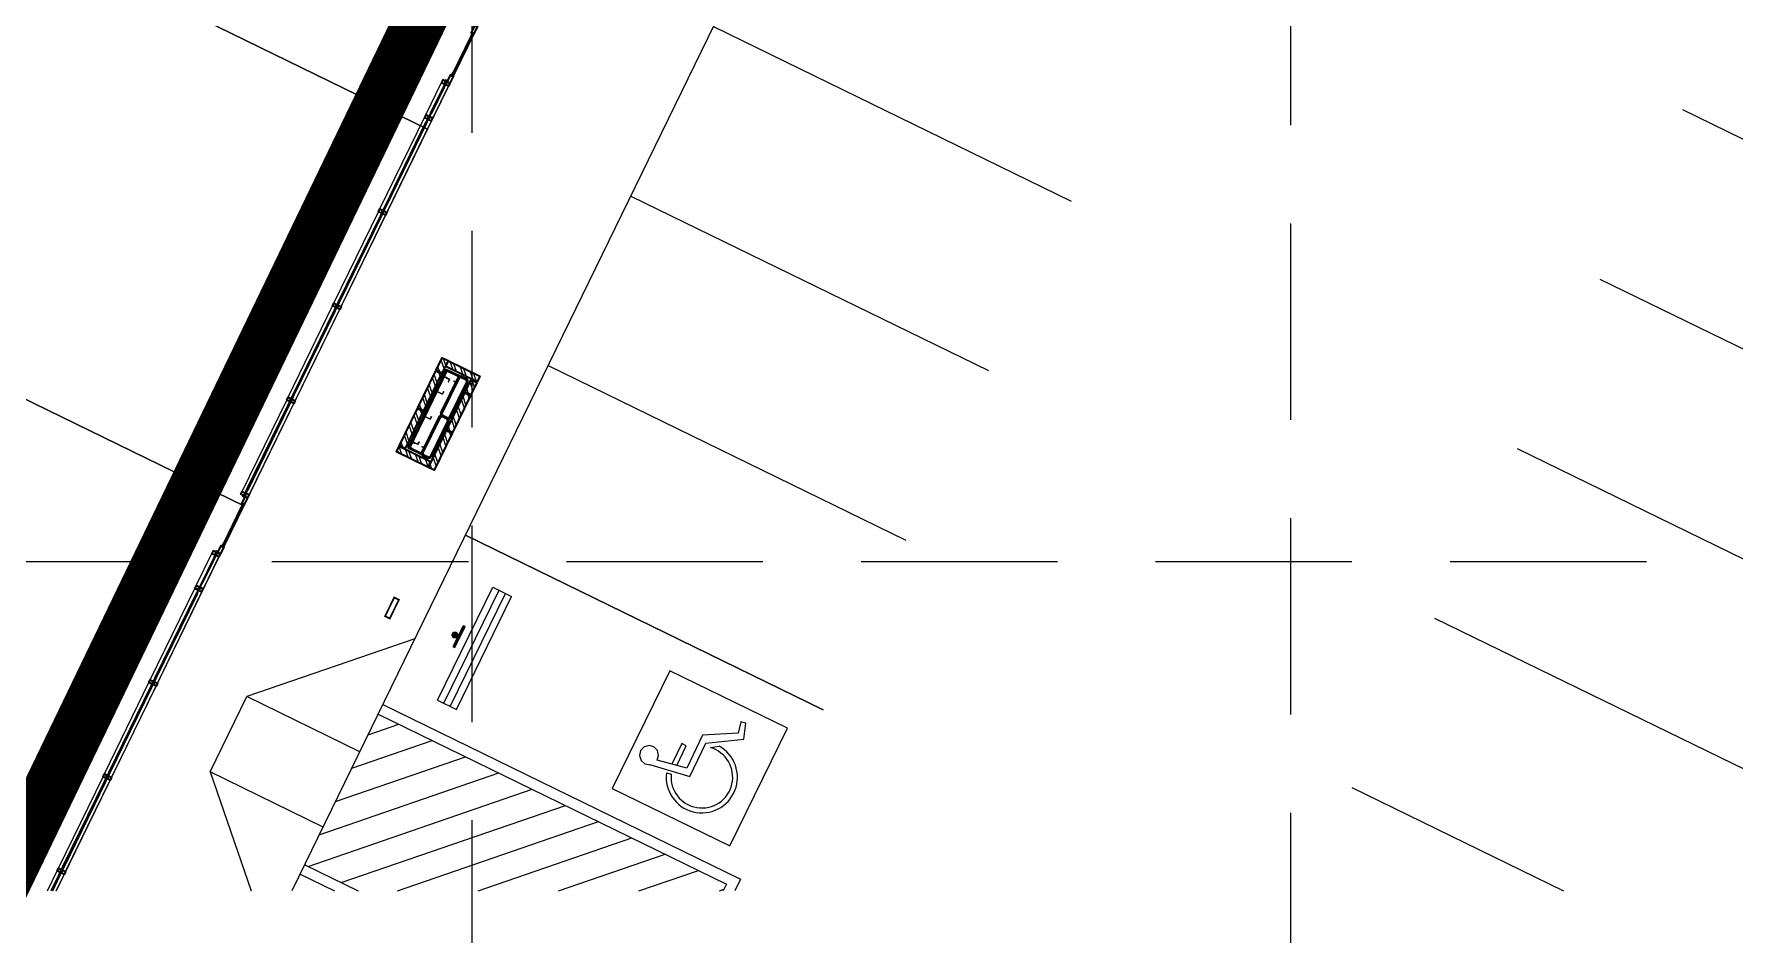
# Model space of a CAD drawing. Header units: inches. Extents: x -105549 to 5741, y -35602 to 5776.
# Drawn here: x 5370 to 5451.3, y 3702.9 to 3745.9 of the extents above; entities that cross this region are included whole.
import ezdxf

# ---------------------------------------------------------------- set-up
doc = ezdxf.new("R2010")
doc.units = ezdxf.units.IN
doc.header["$LTSCALE"] = 30
doc.header["$MEASUREMENT"] = 0
doc.linetypes.add('HIDDEN', pattern=[0.375, 0.25, -0.125])
for name, color, linetype in [('A-SITE-CURB', 2, 'Continuous'), ('A-SITE-PKSTRIPE', 7, 'Continuous'), ('Buildings', 3, 'Continuous'), ('Buildings Inner lines', 213, 'Continuous'), ('GRID', 254, 'HIDDEN')]:
    doc.layers.add(name, color=color, linetype=linetype)
for name, color, linetype, lineweight in [('A-Wall-Detl-Fine', 70, 'Continuous', 18), ('A-Wall-Detl-Medm', 5, 'Continuous', 35), ('A-Wall-Detl-Patt', 170, 'Continuous', 18), ('A-Wall-Detl-Thin', 7, 'Continuous', 25), ('A-Wall-Tilt', 3, 'Continuous', 50)]:
    doc.layers.add(name, color=color, linetype=linetype, lineweight=lineweight)
pattern_1 = [(108.99537, (5193.6675, 3750.862), (-0.3545793, -0.1220594), []), (108.99537, (5193.745, 3751.02087), (-0.3545793, -0.1220594), [])]

# ---------------------------------------------------------------- blocks, each defined once
blk = doc.blocks.new('8410KC1')
at = {"layer": 'A-Wall-Detl-Fine'}
for p, q in [((1.75, 0.375), (1.875, 0.375)), ((1.875, 0.375), (1.875, 0.5)), ((2.375, 0.3125), (2.125, 0.3125)), ((2.625, 0.5), (2.625, 0.375)), ((2.625, 0.375), (2.75, 0.375)), ((1.75, -0.375), (1.875, -0.375)), ((1.875, -0.375), (1.875, -0.5)), ((2.375, -0.3125), (2.125, -0.3125)), ((2.625, -0.5), (2.625, -0.375)), ((2.625, -0.375), (2.75, -0.375))]:
    blk.add_line(p, q, dxfattribs=at)
for points in [[(1.875, 0.5), (1.625, 0.5), (1.625, 0.75), (1.875, 0.75)], [(1.75, 0.375), (1.75, 0.0625), (2.75, 0.0625), (2.75, 0.375)], [(1.875, 0.5), (2.125, 0.3125), (2.125, 0.9375)], [(2.625, 0.5), (2.375, 0.3125), (2.375, 0.9375)], [(2.625, 0.75), (2.875, 0.75), (2.875, 0.5), (2.625, 0.5)], [(1.875, -0.5), (1.625, -0.5), (1.625, -0.75), (1.875, -0.75)], [(1.75, -0.375), (1.75, -0.0625), (2.75, -0.0625), (2.75, -0.375)], [(1.875, -0.5), (2.125, -0.3125), (2.125, -0.9375)], [(2.625, -0.5), (2.375, -0.3125), (2.375, -0.9375)], [(2.625, -0.75), (2.875, -0.75), (2.875, -0.5), (2.625, -0.5)]]:
    blk.add_lwpolyline(points, dxfattribs=at)
at = {"layer": 'A-Wall-Detl-Medm'}
for p, q in [((1.5, 0.5), (1.5, 0.5)), ((3, 0.5), (3, 0.5)), ((1.5, -0.5), (1.5, -0.5)), ((3, -0.5), (3, -0.5))]:
    blk.add_line(p, q, dxfattribs=at)
for points in [[(2.125, -2.875), (2.125, -0.9375), (1.875, -0.75), (1.875, -0.875), (0, -0.875), (0, 0.875), (1.875, 0.875), (1.875, 0.75), (2.125, 0.9375), (2.125, 2.875)], [(2.375, 2.875), (2.375, 0.9375), (2.625, 0.75), (2.625, 0.875), (4.5, 0.875), (4.5, -0.875), (2.625, -0.875), (2.625, -0.75), (2.375, -0.9375), (2.375, -2.875)]]:
    blk.add_lwpolyline(points, dxfattribs=at)
at = {"layer": 'A-Wall-Detl-Thin'}
for points in [[(1.625, -0.375), (1.625, 0.375), (1.5, 0.375), (1.5, 0.75), (0.125, 0.75), (0.125, -0.75), (1.5, -0.75), (1.5, -0.375)], [(2.875, 0.375), (2.875, -0.375), (3, -0.375), (3, -0.75), (4.375, -0.75), (4.375, 0.75), (3, 0.75), (3, 0.375)]]:
    blk.add_lwpolyline(points, close=True, dxfattribs=at)
blk = doc.blocks.new('8410BJ1')
at = {"layer": 'A-Wall-Detl-Fine'}
for p, q in [((1.62, 0.22), (1.62, 0.12)), ((1.75, 0.12), (1.75, 0)), ((1.94, 1.12), (2.56, 0.69)), ((2.56, 1.12), (1.94, 0.69)), ((2.12, 1.13), (2.12, 1.81)), ((2.38, 1.13), (2.38, 1.81)), ((2.62, 0), (2.62, 0.12)), ((2.88, 0.22), (2.88, 0.12)), ((0.5, -4.22), (0.31, -4.22)), ((0.5, -4.31), (0.5, -4.22)), ((0.75, -4.12), (0.75, -4.75)), ((1, -4.12), (0.75, -4.12)), ((1, -4.12), (1, -4.75)), ((1.44, -4.22), (1.25, -4.22)), ((1.25, -4.22), (1.25, -4.31)), ((1.88, -0.19), (1.75, -0.06)), ((1.75, -0.06), (1.75, -0.25)), ((3, 0), (2.62, 0)), ((3, 0), (2.69, 0))]:
    blk.add_line(p, q, dxfattribs=at)
for points in [[(1.5, 0.12), (1.88, 0.12), (1.88, -0.19), (2.25, -0.19), (2.25, -0.44), (1.88, -0.44)], [(1.88, 1.62), (1.62, 1.62), (1.62, 1.37), (1.88, 1.37), (2.12, 1.19)], [(1.62, 0.22), (1.97, 0.22), (1.97, -0.09), (2.25, -0.09), (2.25, 0.22), (2.88, 0.22)], [(1.88, 1.37), (1.88, 1.25), (1.75, 1.25), (1.75, 0.69), (1.94, 0.69)], [(2.62, 0.22), (2.62, 0.34), (2.75, 0.34), (2.75, 0.47), (1.75, 0.47), (1.75, 0.34), (1.88, 0.34), (1.88, 0.22)], [(2.38, 1.13), (2.56, 1.12), (2.56, 0.69), (1.94, 0.69), (1.94, 1.12), (2.12, 1.13)], [(2.69, 0), (2.69, -0.09), (2.91, -0.09), (2.91, -0.44), (2.34, -0.44), (2.34, 0.12), (2.88, 0.12)], [(2.38, 1.19), (2.62, 1.37), (2.88, 1.37), (2.88, 1.62), (2.62, 1.62)], [(2.56, 0.69), (2.75, 0.69), (2.75, 1.25), (2.62, 1.25), (2.62, 1.37)], [(0.31, -4.22), (0.31, -4.12), (0.75, -4.12), (0.5, -4.31), (0.31, -4.31), (0.31, -4.56), (0.5, -4.56)], [(1.25, -4.56), (1.44, -4.56), (1.44, -4.31), (1.25, -4.31), (1, -4.12), (1.44, -4.12), (1.44, -4.22)]]:
    blk.add_lwpolyline(points, dxfattribs=at)
for points in [[(0.09, -4.12), (0.22, -4.12), (0.22, -4.56), (0.09, -4.56)], [(1.66, -4.12), (1.53, -4.12), (1.53, -4.56), (1.66, -4.56)]]:
    blk.add_lwpolyline(points, close=True, dxfattribs=at)
at = {"layer": 'A-Wall-Detl-Medm'}
for points in [[(1.75, 0), (0, 0), (0, 1.75), (1.88, 1.75), (1.88, 1.62), (2.12, 1.81), (2.12, 3.75)], [(1.75, -0.56), (1.88, -0.44), (1.88, -0.53), (3, -0.53), (3, 0), (4.5, 0), (4.5, 1.75), (2.62, 1.75), (2.62, 1.62), (2.38, 1.81), (2.38, 3.75)], [(0.5, -4.69), (0, -4.69), (0, -0.13), (1.75, -0.25), (1.75, -4.69), (1.25, -4.69), (1.25, -4.56), (1, -4.75), (1, -6.62)], [(0.75, -6.62), (0.75, -4.75), (0.5, -4.56), (0.5, -4.69)]]:
    blk.add_lwpolyline(points, dxfattribs=at)
at = {"layer": 'A-Wall-Detl-Thin'}
blk.add_line((2.12, 1.13), (2.38, 1.13), dxfattribs=at)
for points in [[(1.5, 0.12), (0.12, 0.12), (0.12, 1.62), (1.5, 1.62), (1.5, 1.25), (1.62, 1.25), (1.62, 0.34), (1.5, 0.34)], [(4.38, 1.62), (3, 1.62), (3, 1.25), (2.88, 1.25), (2.88, 0.34), (3, 0.34), (3, 0.12), (4.38, 0.12)], [(0.12, -0.26), (1.62, -0.37), (1.62, -4), (0.12, -4)]]:
    blk.add_lwpolyline(points, close=True, dxfattribs=at)

msp = doc.modelspace()

# ---------------------------------------------------------------- hatches: boundary and pattern name
at = {"layer": 'A-SITE-PKSTRIPE'}
h = msp.add_hatch(dxfattribs=at)
h.set_pattern_fill('ANSI31', scale=10, angle=63.99734, style=0)
h.set_pattern_definition([(198.99734, (6597.4329, 4301.4279), (-0.4069053, 1.1819171), [])])
h.paths.add_polyline_path([(5385.528, 3705.054), (5402.946, 3705.054), (5403.106, 3705.381), (5386.478, 3713.492), (5382.971, 3706.302)])
at = {"layer": 'A-Wall-Detl-Patt'}
h = msp.add_hatch(dxfattribs=at)
h.set_pattern_fill('ANSI32', angle=63.99537, style=0)
h.set_pattern_definition([(108.99537, (5194.0414, 3755.50105), (-0.3545793, -0.1220594), []), (108.99537, (5194.1189, 3755.65993), (-0.3545793, -0.1220594), [])])
h.paths.add_polyline_path([(5389.249, 3729.896), (5389.521, 3729.764), (5389.813, 3730.363), (5389.541, 3730.496)])
h = msp.add_hatch(dxfattribs=at)
h.set_pattern_fill('ANSI32', angle=63.99537, style=0)
h.set_pattern_definition(pattern_1)
h.paths.add_polyline_path([(5391.207, 3729.347), (5391.339, 3729.619), (5389.841, 3730.349), (5389.709, 3730.078)])
h = msp.add_hatch(dxfattribs=at)
h.set_pattern_fill('ANSI32', angle=333.99537, style=0)
h.set_pattern_definition([(18.99537, (5193.6675, 3750.862), (-0.1220594, 0.3545793), []), (18.99537, (5193.82638, 3750.7845), (-0.1220594, 0.3545793), [])])
h.paths.add_polyline_path([(5387.906, 3726.194), (5389.733, 3729.938), (5389.78, 3729.916), (5387.953, 3726.171)])
h = msp.add_hatch(dxfattribs=at)
h.set_pattern_fill('ANSI32', angle=63.99537, style=0)
h.set_pattern_definition([(108.99537, (5193.1645, 3753.70354), (-0.3545793, -0.1220594), []), (108.99537, (5193.24203, 3753.8624), (-0.3545793, -0.1220594), [])])
h.paths.add_polyline_path([(5388.372, 3728.099), (5388.644, 3727.966), (5389.507, 3729.736), (5389.235, 3729.868)])
h = msp.add_hatch(dxfattribs=at)
h.set_pattern_fill('ANSI32', angle=243.99537, style=0)
h.set_pattern_definition([(288.99537, (5193.6675, 3750.862), (0.3545793, 0.1220594), []), (288.99537, (5193.59, 3750.7031), (0.3545793, 0.1220594), [])])
h.paths.add_polyline_path([(5389.78, 3729.916), (5390.37, 3729.628), (5390.347, 3729.581), (5389.757, 3729.869)])
h = msp.add_hatch(dxfattribs=at)
h.set_pattern_fill('ANSI32', angle=63.99537, style=0)
h.set_pattern_definition([(108.99537, (5195.42128, 3754.45703), (-0.3545793, -0.1220594), []), (108.99537, (5195.4988, 3754.6159), (-0.3545793, -0.1220594), [])])
h.paths.add_polyline_path([(5390.629, 3728.852), (5390.901, 3728.72), (5391.193, 3729.319), (5390.921, 3729.452)])
h = msp.add_hatch(dxfattribs=at)
h.set_pattern_fill('ANSI32', angle=63.99537, style=0)
h.set_pattern_definition([(108.99537, (5194.5444, 3752.6595), (-0.3545793, -0.1220594), []), (108.99537, (5194.6219, 3752.8184), (-0.3545793, -0.1220594), [])])
h.paths.add_polyline_path([(5389.752, 3727.055), (5390.024, 3726.922), (5390.887, 3728.692), (5390.615, 3728.824)])
h = msp.add_hatch(dxfattribs=at)
h.set_pattern_fill('ANSI32', angle=63.99537, style=0)
h.set_pattern_definition([(108.99537, (5192.28763, 3751.90602), (-0.3545793, -0.1220594), []), (108.99537, (5192.36514, 3752.0649), (-0.3545793, -0.1220594), [])])
h.paths.add_polyline_path([(5387.495, 3726.301), (5387.767, 3726.169), (5388.63, 3727.938), (5388.359, 3728.071)])
h = msp.add_hatch(dxfattribs=at)
h.set_pattern_fill('ANSI32', angle=63.99537, style=0)
h.set_pattern_definition(pattern_1)
h.paths.add_polyline_path([(5388.875, 3725.257), (5389.147, 3725.125), (5390.01, 3726.894), (5389.738, 3727.027)])
h = msp.add_hatch(dxfattribs=at)
h.set_pattern_fill('ANSI32', angle=63.99537, style=0)
h.set_pattern_definition(pattern_1)
h.paths.add_polyline_path([(5388.847, 3725.271), (5388.98, 3725.543), (5387.482, 3726.273), (5387.349, 3726.002)])
h = msp.add_hatch(dxfattribs=at)
h.set_pattern_fill('ANSI32', angle=63.99537, style=0)
h.set_pattern_definition(pattern_1)
h.paths.add_polyline_path([(5388.543, 3725.883), (5387.953, 3726.171), (5387.976, 3726.218), (5388.566, 3725.93)])

# ---------------------------------------------------------------- linework, layer by layer
at = {"layer": 'A-SITE-CURB', "color": 7}
msp.add_line((5441.938, 3827.187), (5382.363, 3705.054), dxfattribs=at)
at = {"layer": 'A-SITE-PKSTRIPE', "color": 7}
for p, q in [((5402.481, 3746.297), (5419.557, 3737.967)), ((5448.755, 3742.335), (5465.832, 3734.005)), ((5398.535, 3738.208), (5415.611, 3729.878)), ((5444.809, 3734.246), (5461.886, 3725.916)), ((5394.589, 3730.119), (5411.666, 3721.789)), ((5440.864, 3726.157), (5457.94, 3717.827)), ((5390.643, 3722.03), (5407.72, 3713.7)), ((5407.72, 3713.7), (5390.643, 3722.03)), ((5389.318, 3714.151), (5391.952, 3719.542)), ((5389.618, 3714.005), (5392.252, 3719.396)), ((5391.952, 3719.542), (5392.848, 3719.105)), ((5389.917, 3713.858), (5392.551, 3719.249)), ((5390.217, 3713.712), (5392.851, 3719.103)), ((5436.918, 3718.068), (5453.995, 3709.738)), ((5388.232, 3717.087), (5380.209, 3714.325)), ((5390.545, 3717.707), (5390.059, 3716.713)), ((5390.14, 3716.673), (5390.626, 3717.668)), ((5390.221, 3716.84), (5390.18, 3716.96)), ((5390.228, 3716.853), (5390.187, 3716.973)), ((5390.234, 3716.867), (5390.193, 3716.986)), ((5390.241, 3716.88), (5390.2, 3716.999)), ((5390.247, 3716.893), (5390.206, 3717.013)), ((5390.254, 3716.906), (5390.213, 3717.026)), ((5390.26, 3716.919), (5390.219, 3717.039)), ((5390.267, 3716.933), (5390.225, 3717.052)), ((5390.273, 3716.946), (5390.232, 3717.066)), ((5390.279, 3716.959), (5390.238, 3717.079)), ((5390.286, 3716.972), (5390.245, 3717.092)), ((5390.292, 3716.986), (5390.251, 3717.105)), ((5390.299, 3716.999), (5390.258, 3717.118)), ((5390.305, 3717.012), (5390.264, 3717.132)), ((5390.312, 3717.025), (5390.271, 3717.145)), ((5390.318, 3717.039), (5390.277, 3717.158)), ((5390.325, 3717.052), (5390.284, 3717.171)), ((5390.331, 3717.065), (5390.29, 3717.185)), ((5390.338, 3717.078), (5390.297, 3717.198)), ((5390.344, 3717.092), (5390.303, 3717.211)), ((5390.351, 3717.105), (5390.31, 3717.224)), ((5390.357, 3717.118), (5390.316, 3717.238)), ((5390.364, 3717.131), (5390.322, 3717.251)), ((5390.37, 3717.144), (5390.329, 3717.264)), ((5390.376, 3717.158), (5390.335, 3717.277)), ((5390.383, 3717.171), (5390.342, 3717.291)), ((5390.389, 3717.184), (5390.348, 3717.304)), ((5390.396, 3717.197), (5390.355, 3717.317)), ((5390.402, 3717.211), (5390.361, 3717.33)), ((5390.409, 3717.224), (5390.368, 3717.343)), ((5390.415, 3717.237), (5390.374, 3717.357)), ((5390.422, 3717.25), (5390.381, 3717.37)), ((5390.428, 3717.264), (5390.387, 3717.383)), ((5390.435, 3717.277), (5390.394, 3717.396)), ((5390.441, 3717.29), (5390.4, 3717.41)), ((5390.448, 3717.303), (5390.406, 3717.423)), ((5390.454, 3717.317), (5390.413, 3717.436)), ((5390.461, 3717.33), (5390.419, 3717.449)), ((5390.467, 3717.343), (5390.426, 3717.463)), ((5390.473, 3717.356), (5390.432, 3717.476)), ((5390.48, 3717.369), (5390.439, 3717.489)), ((5390.486, 3717.383), (5390.445, 3717.502)), ((5390.493, 3717.396), (5390.452, 3717.516)), ((5390.499, 3717.409), (5390.458, 3717.529)), ((5390.506, 3717.422), (5390.465, 3717.542)), ((5390.512, 3717.436), (5390.471, 3717.555)), ((5390.519, 3717.449), (5390.478, 3717.569)), ((5390.525, 3717.462), (5390.484, 3717.582)), ((5390.532, 3717.475), (5390.491, 3717.595)), ((5390.538, 3717.489), (5390.497, 3717.608)), ((5390.545, 3717.502), (5390.503, 3717.621)), ((5390.551, 3717.515), (5390.51, 3717.635)), ((5390.558, 3717.528), (5390.516, 3717.648)), ((5390.564, 3717.542), (5390.523, 3717.661)), ((5390.57, 3717.555), (5390.529, 3717.674)), ((5390.577, 3717.568), (5390.536, 3717.688)), ((5390.583, 3717.581), (5390.542, 3717.701)), ((5390.626, 3717.668), (5390.545, 3717.707)), ((5390.59, 3717.595), (5390.552, 3717.704)), ((5390.596, 3717.608), (5390.566, 3717.697)), ((5390.603, 3717.621), (5390.579, 3717.691)), ((5390.609, 3717.634), (5390.592, 3717.684)), ((5390.616, 3717.647), (5390.605, 3717.678)), ((5390.622, 3717.661), (5390.619, 3717.671)), ((5390.059, 3716.713), (5390.14, 3716.673)), ((5390.068, 3716.708), (5390.064, 3716.721)), ((5390.082, 3716.702), (5390.07, 3716.735)), ((5390.095, 3716.695), (5390.077, 3716.748)), ((5390.108, 3716.689), (5390.083, 3716.761)), ((5390.121, 3716.682), (5390.09, 3716.774)), ((5390.135, 3716.676), (5390.096, 3716.788)), ((5390.144, 3716.681), (5390.103, 3716.801)), ((5390.15, 3716.694), (5390.109, 3716.814)), ((5390.157, 3716.708), (5390.116, 3716.827)), ((5390.163, 3716.721), (5390.122, 3716.841)), ((5390.17, 3716.734), (5390.128, 3716.854)), ((5390.176, 3716.747), (5390.135, 3716.867)), ((5390.182, 3716.761), (5390.141, 3716.88)), ((5390.189, 3716.774), (5390.148, 3716.893)), ((5390.195, 3716.787), (5390.154, 3716.907)), ((5390.202, 3716.8), (5390.161, 3716.92)), ((5390.208, 3716.814), (5390.167, 3716.933)), ((5390.215, 3716.827), (5390.174, 3716.946)), ((5400.398, 3715.561), (5397.658, 3709.944)), ((5406.016, 3712.821), (5400.398, 3715.561)), ((5378.456, 3710.73), (5380.209, 3714.325)), ((5385.602, 3711.694), (5380.209, 3714.325)), ((5386.698, 3713.941), (5403.774, 3705.611)), ((5386.698, 3713.941), (5403.774, 3705.611)), ((5389.318, 3714.151), (5390.217, 3713.712)), ((5386.478, 3713.492), (5403.106, 3705.381)), ((5403.791, 3713.113), (5403.667, 3712.576)), ((5404.039, 3713.055), (5403.791, 3713.113)), ((5403.94, 3712.288), (5404.039, 3713.055)), ((5401.971, 3712.481), (5401.209, 3710.917)), ((5401.351, 3710.517), (5402.125, 3712.103)), ((5403.667, 3712.576), (5401.971, 3712.481)), ((5402.125, 3712.103), (5403.94, 3712.288)), ((5403.276, 3707.204), (5406.016, 3712.821)), ((5399.007, 3711.748), (5398.953, 3711.511)), ((5398.953, 3711.511), (5399.029, 3711.279)), ((5399.176, 3711.925), (5399.007, 3711.748)), ((5399.029, 3711.279), (5399.212, 3711.118)), ((5399.41, 3711.99), (5399.176, 3711.925)), ((5399.646, 3711.926), (5399.41, 3711.99)), ((5399.814, 3711.75), (5399.646, 3711.926)), ((5399.8, 3711.295), (5399.87, 3711.513)), ((5401.209, 3710.917), (5399.8, 3711.295)), ((5399.87, 3711.513), (5399.814, 3711.75)), ((5400.976, 3712.08), (5400.501, 3711.107)), ((5400.73, 3711.04), (5401.187, 3711.977)), ((5401.187, 3711.977), (5400.976, 3712.08)), ((5402.346, 3711.889), (5402.759, 3711.962)), ((5378.456, 3710.73), (5380.409, 3705.054)), ((5383.848, 3708.099), (5378.456, 3710.73)), ((5399.212, 3711.118), (5399.499, 3711.071)), ((5399.452, 3711.074), (5399.499, 3711.071)), ((5399.499, 3711.071), (5401.351, 3710.517)), ((5400.255, 3710.691), (5400.471, 3710.628)), ((5397.658, 3709.944), (5403.276, 3707.204)), ((5432.972, 3709.979), (5443.068, 3705.054)), ((5382.752, 3705.852), (5384.388, 3705.054)), ((5382.752, 3705.852), (5384.388, 3705.054)), ((5382.971, 3706.302), (5385.528, 3705.054)), ((5403.774, 3705.611), (5403.503, 3705.054)), ((5403.106, 3705.381), (5402.946, 3705.054))]:
    msp.add_line(p, q, dxfattribs=at)
at = {"layer": 'A-SITE-PKSTRIPE', "color": 7, "const_width": 0.0833, "elevation": 0}
msp.add_lwpolyline([(5387.47, 3718.947), (5387.032, 3718.048), (5386.807, 3718.158), (5387.246, 3719.056)], close=True, dxfattribs=at)
at = {"layer": 'A-SITE-PKSTRIPE', "color": 7, "const_width": 0.167, "elevation": 0}
for points in [[(5390.179, 3717.339, 1), (5390.104, 3717.19, 1)], [(5390.179, 3717.339, -1), (5390.104, 3717.19, -1)]]:
    msp.add_lwpolyline(points, format="xyb", dxfattribs=at)
at = {"layer": 'A-SITE-PKSTRIPE', "color": 7}
for centre, radius, start, end in [((5401.932, 3710.476), 1.701, 173.14768, 60.9322), ((5401.934, 3710.478), 1.47, 174.29911, 73.72048)]:
    msp.add_arc(centre, radius, start, end, dxfattribs=at)
at = {"layer": 'A-Wall-Detl-Medm', "color": 7}
for p, q in [((5390.901, 3745.827), (5390.07, 3744.123)), ((5390.92, 3745.818), (5390.088, 3744.114)), ((5389.588, 3743.396), (5388.985, 3742.16)), ((5389.606, 3743.387), (5389.004, 3742.151)), ((5386.793, 3737.666), (5388.775, 3741.73)), ((5388.793, 3741.72), (5386.811, 3737.657)), ((5384.6, 3733.173), (5386.583, 3737.236)), ((5386.601, 3737.227), (5384.619, 3733.163)), ((5382.408, 3728.679), (5384.39, 3732.742)), ((5384.409, 3732.733), (5382.427, 3728.67)), ((5380.216, 3724.185), (5382.198, 3728.248)), ((5382.217, 3728.239), (5380.235, 3724.176)), ((5379.94, 3723.358), (5379.109, 3721.654)), ((5379.959, 3723.349), (5379.127, 3721.645)), ((5378.627, 3720.927), (5378.024, 3719.691)), ((5378.645, 3720.918), (5378.042, 3719.682)), ((5375.831, 3715.197), (5377.814, 3719.261)), ((5377.832, 3719.251), (5375.85, 3715.188)), ((5373.639, 3710.704), (5375.621, 3714.767)), ((5375.64, 3714.758), (5373.658, 3710.694)), ((5371.447, 3706.21), (5373.429, 3710.273)), ((5373.448, 3710.264), (5371.466, 3706.201)), ((5370.883, 3705.054), (5371.237, 3705.779)), ((5371.256, 3705.77), (5370.907, 3705.054))]:
    msp.add_line(p, q, dxfattribs=at)
for points in [[(5389.249, 3729.896), (5389.541, 3730.496), (5389.813, 3730.363), (5389.521, 3729.764)], [(5391.207, 3729.347), (5389.709, 3730.078), (5389.841, 3730.349), (5391.339, 3729.619)], [(5387.906, 3726.194), (5389.733, 3729.938), (5389.78, 3729.916), (5387.953, 3726.171)], [(5388.372, 3728.099), (5389.235, 3729.868), (5389.507, 3729.736), (5388.644, 3727.966)], [(5389.78, 3729.916), (5390.37, 3729.628), (5390.347, 3729.581), (5389.757, 3729.869)], [(5390.629, 3728.852), (5390.921, 3729.452), (5391.193, 3729.319), (5390.901, 3728.72)], [(5389.752, 3727.055), (5390.615, 3728.824), (5390.887, 3728.692), (5390.024, 3726.922)], [(5387.495, 3726.301), (5388.359, 3728.071), (5388.63, 3727.938), (5387.767, 3726.169)], [(5388.875, 3725.257), (5389.738, 3727.027), (5390.01, 3726.894), (5389.147, 3725.125)], [(5388.847, 3725.271), (5387.349, 3726.002), (5387.482, 3726.273), (5388.98, 3725.543)], [(5388.543, 3725.883), (5387.953, 3726.171), (5387.976, 3726.218), (5388.566, 3725.93)]]:
    msp.add_lwpolyline(points, close=True, dxfattribs=at)
at = {"layer": 'A-Wall-Detl-Thin', "color": 7}
for p, q in [((5388.753, 3742.088), (5389.502, 3743.623)), ((5389.09, 3741.924), (5389.839, 3743.459)), ((5386.56, 3737.594), (5388.689, 3741.957)), ((5386.897, 3737.43), (5389.026, 3741.793)), ((5384.368, 3733.1), (5386.496, 3737.463)), ((5384.705, 3732.936), (5386.833, 3737.299)), ((5382.176, 3728.607), (5384.304, 3732.969)), ((5382.513, 3728.442), (5384.641, 3732.805)), ((5379.984, 3724.113), (5382.112, 3728.476)), ((5380.321, 3723.948), (5382.449, 3728.311)), ((5377.791, 3719.619), (5378.54, 3721.154)), ((5378.129, 3719.455), (5378.878, 3720.99)), ((5375.599, 3715.125), (5377.728, 3719.488)), ((5375.936, 3714.961), (5378.065, 3719.324)), ((5373.407, 3710.631), (5375.535, 3714.994)), ((5373.744, 3710.467), (5375.872, 3714.83)), ((5371.215, 3706.138), (5373.343, 3710.5)), ((5371.552, 3705.973), (5373.68, 3710.336)), ((5370.686, 3705.054), (5371.151, 3706.007)), ((5371.104, 3705.054), (5371.488, 3705.842))]:
    msp.add_line(p, q, dxfattribs=at)
for points in [[(5389.589, 3729.476), (5389.579, 3729.48), (5389.63, 3729.583), (5389.882, 3729.46), (5389.832, 3729.357), (5389.823, 3729.362), (5389.818, 3729.352), (5389.828, 3729.348, 0.414214), (5389.842, 3729.352), (5389.892, 3729.455, 0.414214), (5389.887, 3729.469), (5389.634, 3729.593, 0.414214), (5389.62, 3729.588), (5389.57, 3729.485, 0.414214), (5389.575, 3729.471), (5389.584, 3729.466)], [(5389.86, 3729.795), (5389.865, 3729.805), (5389.762, 3729.855), (5389.639, 3729.602), (5389.742, 3729.552), (5389.746, 3729.561), (5389.756, 3729.557), (5389.751, 3729.547, -0.414214), (5389.737, 3729.542), (5389.634, 3729.593, -0.414214), (5389.629, 3729.607), (5389.753, 3729.859, -0.414214), (5389.767, 3729.864), (5389.87, 3729.814, -0.414214), (5389.874, 3729.8), (5389.87, 3729.791)], [(5390.226, 3729.617), (5390.23, 3729.626), (5390.333, 3729.576), (5390.21, 3729.323), (5390.107, 3729.374), (5390.111, 3729.383), (5390.102, 3729.388), (5390.097, 3729.378, 0.414214), (5390.102, 3729.364), (5390.205, 3729.314, 0.414214), (5390.219, 3729.319), (5390.343, 3729.572, 0.414214), (5390.338, 3729.586), (5390.235, 3729.636, 0.414214), (5390.221, 3729.631), (5390.216, 3729.622)], [(5389.351, 3728.989), (5389.342, 3728.994), (5389.292, 3728.891), (5389.544, 3728.767), (5389.595, 3728.87), (5389.585, 3728.875), (5389.59, 3728.884), (5389.599, 3728.88, -0.414214), (5389.604, 3728.866), (5389.554, 3728.763, -0.414214), (5389.54, 3728.758), (5389.287, 3728.881, -0.414214), (5389.282, 3728.895), (5389.333, 3728.998, -0.414214), (5389.346, 3729.003), (5389.356, 3728.998)], [(5388.767, 3727.791), (5388.757, 3727.795), (5388.707, 3727.692), (5388.96, 3727.569), (5389.01, 3727.672), (5389.001, 3727.676), (5389.005, 3727.686), (5389.015, 3727.681, -0.414214), (5389.019, 3727.667), (5388.969, 3727.564, -0.414214), (5388.955, 3727.56), (5388.702, 3727.683, -0.414214), (5388.698, 3727.697), (5388.748, 3727.8, -0.414214), (5388.762, 3727.805), (5388.771, 3727.8)], [(5388.098, 3726.181), (5388.093, 3726.172), (5387.99, 3726.222), (5388.113, 3726.475), (5388.216, 3726.425), (5388.212, 3726.416), (5388.221, 3726.411), (5388.226, 3726.42, 0.414214), (5388.221, 3726.434), (5388.118, 3726.484, 0.414214), (5388.104, 3726.48), (5387.981, 3726.227, 0.414214), (5387.985, 3726.213), (5388.088, 3726.163, 0.414214), (5388.102, 3726.168), (5388.107, 3726.177)], [(5388.182, 3726.592), (5388.173, 3726.597), (5388.122, 3726.494), (5388.375, 3726.371), (5388.425, 3726.474), (5388.416, 3726.478), (5388.421, 3726.487), (5388.43, 3726.483, -0.414214), (5388.435, 3726.469), (5388.385, 3726.366, -0.414214), (5388.371, 3726.361), (5388.118, 3726.484, -0.414214), (5388.113, 3726.498), (5388.163, 3726.601, -0.414214), (5388.177, 3726.606), (5388.187, 3726.602)], [(5388.463, 3726.003), (5388.458, 3725.994), (5388.561, 3725.944), (5388.684, 3726.197), (5388.581, 3726.247), (5388.577, 3726.237), (5388.567, 3726.242), (5388.572, 3726.251, -0.414214), (5388.586, 3726.256), (5388.689, 3726.206, -0.414214), (5388.694, 3726.192), (5388.57, 3725.939, -0.414214), (5388.557, 3725.934), (5388.454, 3725.985, -0.414214), (5388.449, 3725.999), (5388.453, 3726.008)]]:
    msp.add_lwpolyline(points, format="xyb", close=True, dxfattribs=at)
at = {"layer": 'A-Wall-Tilt', "color": 7}
for points in [[(5390.745, 3729.352), (5390.707, 3729.463), (5390.445, 3729.591), (5390.333, 3729.553), (5389.493, 3727.83), (5389.531, 3727.719), (5389.794, 3727.591), (5389.905, 3727.629)], [(5388.992, 3725.757), (5388.88, 3725.719), (5388.618, 3725.846), (5388.58, 3725.958), (5389.42, 3727.681), (5389.531, 3727.719), (5389.794, 3727.591), (5389.832, 3727.48)]]:
    msp.add_lwpolyline(points, close=True, dxfattribs=at)
at = {"layer": 'Buildings', "color": 7, "elevation": 0.001}
for points in [[(5325.925, 3772.1), (5334.694, 3790.075), (5397.607, 3759.384), (5388.839, 3741.409)], [(5317.157, 3754.125), (5325.925, 3772.1), (5388.839, 3741.409), (5380.07, 3723.433)]]:
    msp.add_lwpolyline(points, close=True, dxfattribs=at)
msp.add_lwpolyline([(5349.958, 3705.054), (5304.126, 3727.413), (5317.157, 3754.125), (5380.07, 3723.433), (5371.104, 3705.054)], dxfattribs=at)
at = {"layer": 'Buildings Inner lines', "color": 7, "const_width": 2.5, "elevation": 0.001}
msp.add_lwpolyline([(5296.556, 3705.054), (5370.53, 3856.691), (5428.05, 3828.63), (5368.445, 3705.054)], dxfattribs=at)
at = {"layer": 'GRID', "color": 253, "linetype": 'HIDDEN', "ltscale": 1.25}
for p, q in [((5430.08, 3488.467), (5429.785, 5736.279)), ((5390.985, 3488.108), (5390.873, 5735.41)), ((4228.284, 3720.764), (5700.431, 3720.764))]:
    msp.add_line(p, q, dxfattribs=at)

# ---------------------------------------------------------------- block references
at = {"layer": 'A-Wall-Detl-Medm', "color": 7, "yscale": 0.08333333333575865, "zscale": 0.08333333333333333}
for name, p, xscale, rotation in [('8410BJ1', (5391.218, 3746.286, 0), -0.0833333333335514, 333.99537180349), ('8410BJ1', (5389.903, 3743.59, 0), 0.08333333333355143, 153.9953718034899), ('8410KC1', (5389.058, 3741.858, 0), -0.0833333333335514, 333.99537180349), ('8410KC1', (5386.865, 3737.364, 0), 0.08333333333355143, 153.9953718034899), ('8410KC1', (5384.673, 3732.87, 0), 0.08333333333355143, 153.9953718034899), ('8410KC1', (5382.481, 3728.377, 0), 0.08333333333355143, 153.9953718034899), ('8410BJ1', (5380.257, 3723.817, 0), -0.0833333333335514, 333.99537180349), ('8410BJ1', (5378.941, 3721.121, 0), 0.08333333333355143, 153.9953718034899), ('8410KC1', (5378.097, 3719.389, 0), -0.0833333333335514, 333.99537180349), ('8410KC1', (5375.904, 3714.895, 0), 0.08333333333355143, 153.9953718034899), ('8410KC1', (5373.712, 3710.402, 0), 0.08333333333355143, 153.9953718034899), ('8410KC1', (5371.52, 3705.908, 0), 0.08333333333355143, 153.9953718034899)]:
    msp.add_blockref(name, p, dxfattribs=dict(at, xscale=xscale, rotation=rotation))

doc.saveas('drawing.dxf')
